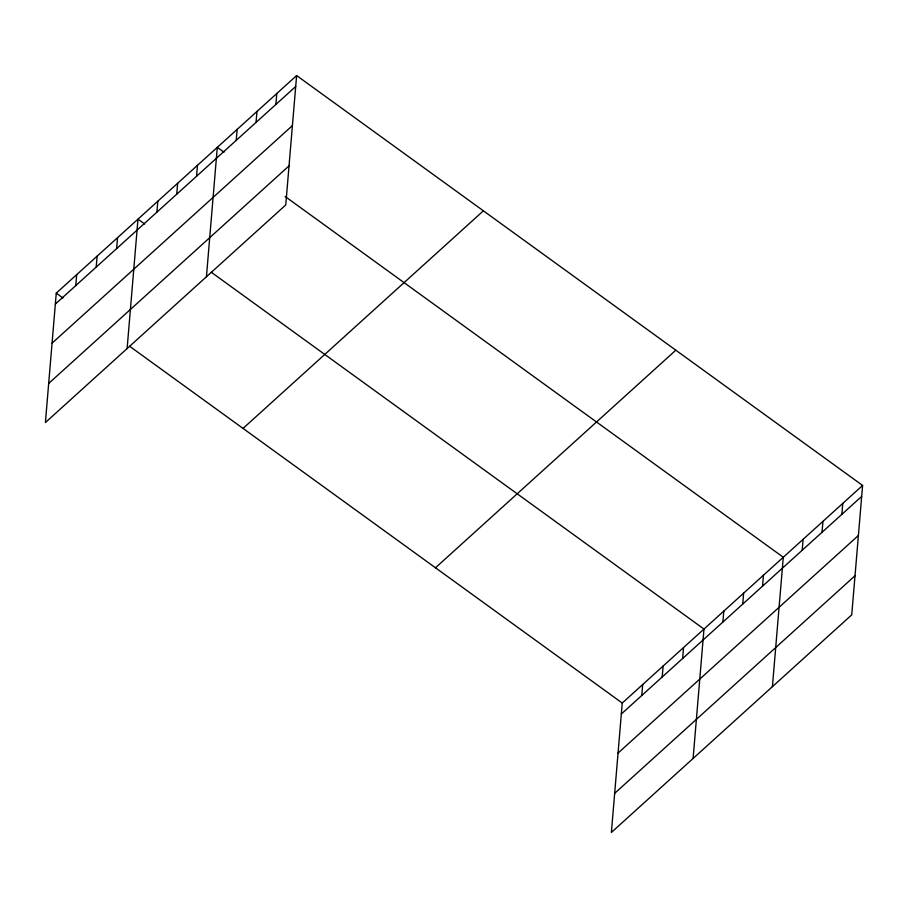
<?xml version="1.0" encoding="UTF-8"?>
<svg xmlns="http://www.w3.org/2000/svg" width="908" height="908" viewBox="0 0 908 908"><rect width="100%" height="100%" fill="white"/><g stroke="black" fill="none" stroke-linecap="round" stroke-linejoin="round"><path stroke-width="1.36" d="M296.621 75.557L56.262 293.148L45.4 422.538L285.748 204.958L296.621 75.557L862.6 485.462L851.738 614.852L611.379 832.443L622.252 703.042L862.6 485.462M75.773 285.6L76.692 274.647M96.203 267.1L97.122 256.158M116.633 248.61L117.552 237.658M127.12 348.559L137.982 219.168L144.656 223.992M156.891 212.166L157.81 201.213M176.719 194.21L177.639 183.268M196.548 176.254L197.467 165.313M206.434 276.758L217.296 147.368L223.97 152.192M236.216 140.354L237.136 129.413M256.045 122.41L256.964 111.457M275.873 104.454L276.792 93.513M641.763 695.494L642.682 684.553M662.193 677.005L663.112 666.052M682.623 658.504L683.542 647.563M693.099 758.464L703.972 629.062L211.36 272.309M722.881 622.059L723.801 611.118M742.71 604.115L743.629 593.162M762.538 586.159L763.458 575.218M772.413 686.652L783.286 557.262L285.123 196.48M802.195 550.259L803.115 539.318M822.024 532.304L822.943 521.362M841.852 514.359L842.772 503.418M55.343 304.089L295.702 86.51M52.062 343.179L292.421 125.588M48.68 383.448L289.039 165.869M243.038 428.417L483.397 210.826M435.477 567.784L675.824 350.193M621.333 713.994L861.681 496.404M618.042 753.084L858.4 535.493M614.659 793.354L855.018 575.763M56.262 293.148L62.936 297.972M129.64 346.289L622.252 703.042"/></g></svg>
